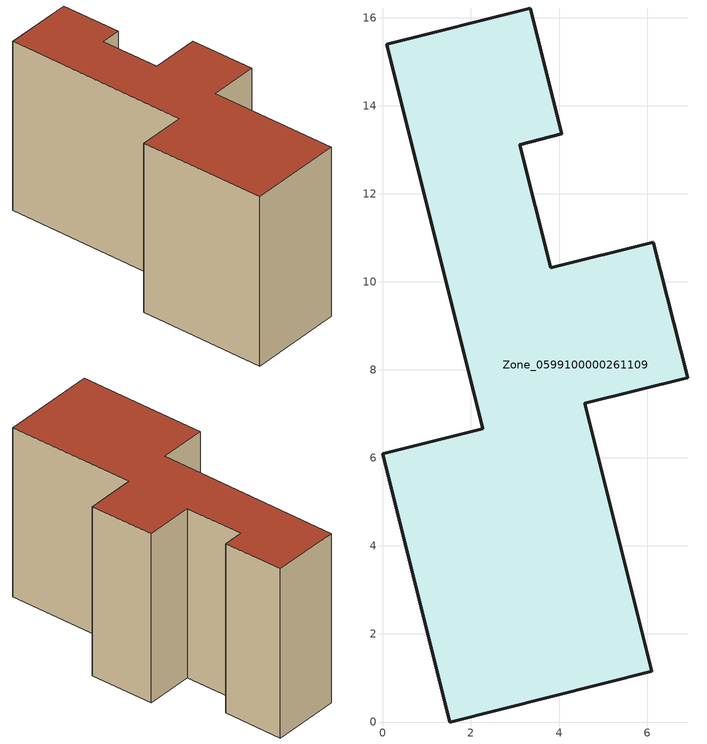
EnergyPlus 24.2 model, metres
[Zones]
Zone_0599100000261109
 floor ground (C_G): 0.08,15.4 3.35,16.22 4.06,13.36 3.11,13.12 3.81,10.32 6.14,10.9 6.92,7.82 4.58,7.24 6.11,1.15 1.52,0 0,6.09 2.27,6.66 z0
 wall outside (C_F): 1.52,0 6.11,1.15 4.58,7.24 6.92,7.82 6.14,10.9 3.81,10.32 3.11,13.12 4.06,13.36 3.35,16.22 0.08,15.4 2.27,6.66 0,6.09 1.52,0 z0:8.63
 roof outside (C_R): 0.08,15.4 2.27,6.66 0,6.09 1.52,0 6.11,1.15 4.58,7.24 6.92,7.82 6.14,10.9 3.81,10.32 3.11,13.12 4.06,13.36 3.35,16.22 z8.63
[BUILDING]
Pand.0599100000261109: North Axis=0; Terrain=City; Loads Convergence Tolerance Value=0.04; Temperature Convergence Tolerance Value=0.4; Solar Distribution=FullExterior; Maximum Number of Warmup Days=25; Minimum Number of Warmup Days=1
[Site:Location]
Rotterdam.The.Hague.AP_ZH_NLD Design_Conditions: Latitude=51.96; Longitude=4.45; Time Zone=1; Elevation=-4.5
[SITE:GROUNDTEMPERATURE:BUILDINGSURFACE]
18, 18, 18, 18, 18, 18, 18, 18, 18, 18, 18, 18
[MATERIAL] Thermal Absorptance=0.9; Solar Absorptance=0.7; Visible Absorptance=0.7
Name | Roughness | Thickness | Conductivity | Density | Specific Heat
G.TI.1965-1974 | MediumSmooth | 0.15 | 0.882353 | 540 | 1210
F.TI.1965-1974 | Rough | 0.3 | 0.697674 | 1920 | 840
R.TI.1965-1974 | MediumRough | 0.2 | 0.232558 | 1500 | 1000
[CONSTRUCTION]
C_G: G.TI.1965-1974
C_F: F.TI.1965-1974
C_R: R.TI.1965-1974
[ZONE]
Zone_0599100000261109: Type=1; Multiplier=1; Ceiling Height=Autocalculate; Volume=Autocalculate; Floor Area=autocalculate; Part of Total Floor Area=Yes
[ZONEINFILTRATION:DESIGNFLOWRATE]
Infil_Zone_0599100000261109: Zone or ZoneList or Space or SpaceList=Zone_0599100000261109; Schedule=AlwaysOn; Design Flow Rate Calculation Method=Flow/Area; Flow Rate per Floor Area=0.003; Constant Term Coefficient=1; Temperature Term Coefficient=0; Velocity Term Coefficient=0; Velocity Squared Term Coefficient=0
[HVACTEMPLATE:ZONE:IDEALLOADSAIRSYSTEM]
Zone_0599100000261109: Maximum Heating Supply Air Temperature=50; Minimum Cooling Supply Air Temperature=13; Maximum Heating Supply Air Humidity Ratio=0.0156; Minimum Cooling Supply Air Humidity Ratio=0.0077; Heating Limit=NoLimit; Cooling Limit=NoLimit; Dehumidification Control Type=ConstantSensibleHeatRatio; Cooling Sensible Heat Ratio=0.7; Dehumidification Setpoint=60; Humidification Control Type=None; Humidification Setpoint=30; Outdoor Air Method=None; Outdoor Air Flow Rate per Person=0.00944; Outdoor Air Flow Rate per Zone Floor Area=0; Outdoor Air Flow Rate per Zone=0; Demand Controlled Ventilation Type=None; Outdoor Air Economizer Type=NoEconomizer; Heat Recovery Type=None; Sensible Heat Recovery Effectiveness=0.7; Latent Heat Recovery Effectiveness=0.65
[ZONECONTROL:THERMOSTAT]
ThermostatControl_Zone_0599100000261109: Zone or ZoneList=Zone_0599100000261109; Control Type Schedule=DualSetpointControlType; Control 1=Thermostat_Zone_0599100000261109; Temperature Difference Between Cutout And Setpoint=0
[THERMOSTATSETPOINT:DUALSETPOINT]
Thermostat_Zone_0599100000261109: Heating Setpoint Temperature Schedule=HeatingSetpoint_Zone_0599100000261109; Cooling Setpoint Temperature Schedule=CoolingSetpoint_Zone_0599100000261109
[SCHEDULE:COMPACT]
HeatingSetpoint_Zone_0599100000261109: Through: 12/31, For: AllDays, Until: 24:00, 21
CoolingSetpoint_Zone_0599100000261109: Through: 12/31, For: AllDays, Until: 24:00, 24
DualSetpointControlType: Through: 12/31, For: AllDays, Until: 24:00, 4
AlwaysOn: Through: 12/31, For: AllDays, Until: 24:00, 1
